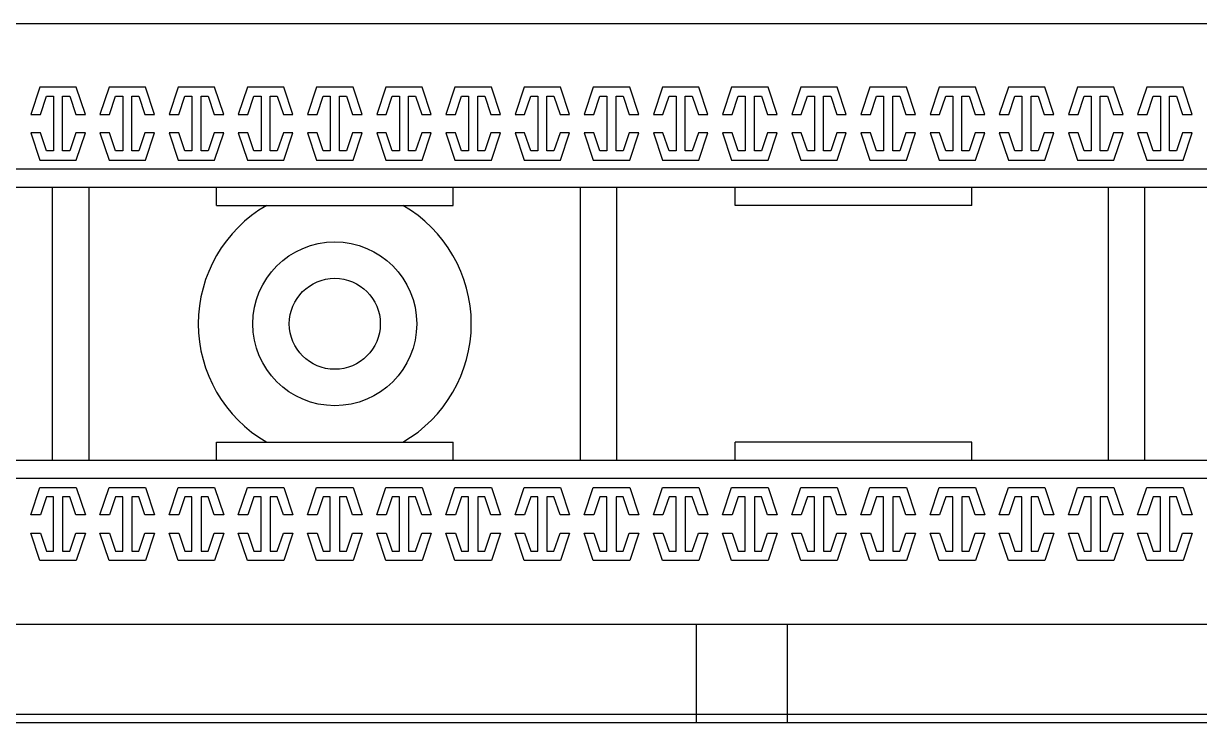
# Model space of a CAD drawing. Header units: millimetres. Extents: x -1589 to 88627, y 12943 to 76663.
# Drawn here: x 39343 to 39989, y 58321 to 58705 of the extents above; entities that cross this region are included whole.
import ezdxf

# ---------------------------------------------------------------- set-up
doc = ezdxf.new("R2010")
doc.units = ezdxf.units.MM
doc.header["$LTSCALE"] = 200
doc.layers.add('LINE', color=3, linetype='Continuous', lineweight=0)

# ---------------------------------------------------------------- blocks, each defined once
blk = doc.blocks.new('tr')
at = {"color": 7}
blk.add_line((18.021, 44.45), (464.999, 44.45), dxfattribs=at)

msp = doc.modelspace()

# ---------------------------------------------------------------- linework, layer by layer
at = {"color": 7}
for p, q in [((38543.75, 58705.35), (40483.73, 58705.35)), ((39351.74, 58670.35), (39346.74, 58655.35)), ((39371.74, 58670.35), (39351.74, 58670.35)), ((39376.74, 58655.35), (39371.74, 58670.35)), ((39389.74, 58670.35), (39384.74, 58655.35)), ((39409.74, 58670.35), (39389.74, 58670.35)), ((39414.74, 58655.35), (39409.74, 58670.35)), ((39427.74, 58670.35), (39422.74, 58655.35)), ((39447.74, 58670.35), (39427.74, 58670.35)), ((39452.74, 58655.35), (39447.74, 58670.35)), ((39465.74, 58670.35), (39460.74, 58655.35)), ((39485.74, 58670.35), (39465.74, 58670.35)), ((39490.74, 58655.35), (39485.74, 58670.35)), ((39503.74, 58670.35), (39498.74, 58655.35)), ((39523.74, 58670.35), (39503.74, 58670.35)), ((39528.74, 58655.35), (39523.74, 58670.35)), ((39541.74, 58670.35), (39536.74, 58655.35)), ((39561.74, 58670.35), (39541.74, 58670.35)), ((39566.74, 58655.35), (39561.74, 58670.35)), ((39579.74, 58670.35), (39574.74, 58655.35)), ((39599.74, 58670.35), (39579.74, 58670.35)), ((39604.74, 58655.35), (39599.74, 58670.35)), ((39617.74, 58670.35), (39612.74, 58655.35)), ((39637.74, 58670.35), (39617.74, 58670.35)), ((39642.74, 58655.35), (39637.74, 58670.35)), ((39655.74, 58670.35), (39650.74, 58655.35)), ((39675.74, 58670.35), (39655.74, 58670.35)), ((39680.74, 58655.35), (39675.74, 58670.35)), ((39693.74, 58670.35), (39688.74, 58655.35)), ((39713.74, 58670.35), (39693.74, 58670.35)), ((39718.74, 58655.35), (39713.74, 58670.35)), ((39731.74, 58670.35), (39726.74, 58655.35)), ((39751.74, 58670.35), (39731.74, 58670.35)), ((39756.74, 58655.35), (39751.74, 58670.35)), ((39769.74, 58670.35), (39764.74, 58655.35)), ((39789.74, 58670.35), (39769.74, 58670.35)), ((39794.74, 58655.35), (39789.74, 58670.35)), ((39807.74, 58670.35), (39802.74, 58655.35)), ((39827.74, 58670.35), (39807.74, 58670.35)), ((39832.74, 58655.35), (39827.74, 58670.35)), ((39845.74, 58670.35), (39840.74, 58655.35)), ((39865.74, 58670.35), (39845.74, 58670.35)), ((39870.74, 58655.35), (39865.74, 58670.35)), ((39883.74, 58670.35), (39878.74, 58655.35)), ((39903.74, 58670.35), (39883.74, 58670.35)), ((39908.74, 58655.35), (39903.74, 58670.35)), ((39921.74, 58670.35), (39916.74, 58655.35)), ((39941.74, 58670.35), (39921.74, 58670.35)), ((39946.74, 58655.35), (39941.74, 58670.35)), ((39959.74, 58670.35), (39954.74, 58655.35)), ((39979.74, 58670.35), (39959.74, 58670.35)), ((39984.74, 58655.35), (39979.74, 58670.35)), ((39352.01, 58655.35), (39355.35, 58665.35)), ((39355.35, 58665.35), (39359.24, 58665.35)), ((39359.24, 58665.35), (39359.24, 58635.35)), ((39364.24, 58635.35), (39364.24, 58665.35)), ((39364.24, 58665.35), (39368.14, 58665.35)), ((39368.14, 58665.35), (39371.47, 58655.35)), ((39390.01, 58655.35), (39393.35, 58665.35)), ((39393.35, 58665.35), (39397.24, 58665.35)), ((39397.24, 58665.35), (39397.24, 58635.35)), ((39402.24, 58635.35), (39402.24, 58665.35)), ((39402.24, 58665.35), (39406.14, 58665.35)), ((39406.14, 58665.35), (39409.47, 58655.35)), ((39428.01, 58655.35), (39431.35, 58665.35)), ((39431.35, 58665.35), (39435.24, 58665.35)), ((39435.24, 58665.35), (39435.24, 58635.35)), ((39440.24, 58635.35), (39440.24, 58665.35)), ((39440.24, 58665.35), (39444.14, 58665.35)), ((39444.14, 58665.35), (39447.47, 58655.35)), ((39466.01, 58655.35), (39469.35, 58665.35)), ((39469.35, 58665.35), (39473.24, 58665.35)), ((39473.24, 58665.35), (39473.24, 58635.35)), ((39478.24, 58635.35), (39478.24, 58665.35)), ((39478.24, 58665.35), (39482.14, 58665.35)), ((39482.14, 58665.35), (39485.47, 58655.35)), ((39504.01, 58655.35), (39507.35, 58665.35)), ((39507.35, 58665.35), (39511.24, 58665.35)), ((39511.24, 58665.35), (39511.24, 58635.35)), ((39516.24, 58635.35), (39516.24, 58665.35)), ((39516.24, 58665.35), (39520.14, 58665.35)), ((39520.14, 58665.35), (39523.47, 58655.35)), ((39542.01, 58655.35), (39545.34, 58665.35)), ((39545.34, 58665.35), (39549.24, 58665.35)), ((39549.24, 58665.35), (39549.24, 58635.35)), ((39554.24, 58635.35), (39554.24, 58665.35)), ((39554.24, 58665.35), (39558.14, 58665.35)), ((39558.14, 58665.35), (39561.47, 58655.35)), ((39580.01, 58655.35), (39583.34, 58665.35)), ((39583.34, 58665.35), (39587.24, 58665.35)), ((39587.24, 58665.35), (39587.24, 58635.35)), ((39592.24, 58635.35), (39592.24, 58665.35)), ((39592.24, 58665.35), (39596.14, 58665.35)), ((39596.14, 58665.35), (39599.47, 58655.35)), ((39618.01, 58655.35), (39621.34, 58665.35)), ((39621.34, 58665.35), (39625.24, 58665.35)), ((39625.24, 58665.35), (39625.24, 58635.35)), ((39630.24, 58635.35), (39630.24, 58665.35)), ((39630.24, 58665.35), (39634.14, 58665.35)), ((39634.14, 58665.35), (39637.47, 58655.35)), ((39656.01, 58655.35), (39659.34, 58665.35)), ((39659.34, 58665.35), (39663.24, 58665.35)), ((39663.24, 58665.35), (39663.24, 58635.35)), ((39668.24, 58635.35), (39668.24, 58665.35)), ((39668.24, 58665.35), (39672.14, 58665.35)), ((39672.14, 58665.35), (39675.47, 58655.35)), ((39694.01, 58655.35), (39697.34, 58665.35)), ((39697.34, 58665.35), (39701.24, 58665.35)), ((39701.24, 58665.35), (39701.24, 58635.35)), ((39706.24, 58635.35), (39706.24, 58665.35)), ((39706.24, 58665.35), (39710.14, 58665.35)), ((39710.14, 58665.35), (39713.47, 58655.35)), ((39732.01, 58655.35), (39735.34, 58665.35)), ((39735.34, 58665.35), (39739.24, 58665.35)), ((39739.24, 58665.35), (39739.24, 58635.35)), ((39744.24, 58635.35), (39744.24, 58665.35)), ((39744.24, 58665.35), (39748.14, 58665.35)), ((39748.14, 58665.35), (39751.47, 58655.35)), ((39770.01, 58655.35), (39773.34, 58665.35)), ((39773.34, 58665.35), (39777.24, 58665.35)), ((39777.24, 58665.35), (39777.24, 58635.35)), ((39782.24, 58635.35), (39782.24, 58665.35)), ((39782.24, 58665.35), (39786.14, 58665.35)), ((39786.14, 58665.35), (39789.47, 58655.35)), ((39808.01, 58655.35), (39811.34, 58665.35)), ((39811.34, 58665.35), (39815.24, 58665.35)), ((39815.24, 58665.35), (39815.24, 58635.35)), ((39820.24, 58635.35), (39820.24, 58665.35)), ((39820.24, 58665.35), (39824.14, 58665.35)), ((39824.14, 58665.35), (39827.47, 58655.35)), ((39846.01, 58655.35), (39849.34, 58665.35)), ((39849.34, 58665.35), (39853.24, 58665.35)), ((39853.24, 58665.35), (39853.24, 58635.35)), ((39858.24, 58635.35), (39858.24, 58665.35)), ((39858.24, 58665.35), (39862.13, 58665.35)), ((39862.13, 58665.35), (39865.47, 58655.35)), ((39884.01, 58655.35), (39887.34, 58665.35)), ((39887.34, 58665.35), (39891.24, 58665.35)), ((39891.24, 58665.35), (39891.24, 58635.35)), ((39896.24, 58635.35), (39896.24, 58665.35)), ((39896.24, 58665.35), (39900.13, 58665.35)), ((39900.13, 58665.35), (39903.47, 58655.35)), ((39922.01, 58655.35), (39925.34, 58665.35)), ((39925.34, 58665.35), (39929.24, 58665.35)), ((39929.24, 58665.35), (39929.24, 58635.35)), ((39934.24, 58635.35), (39934.24, 58665.35)), ((39934.24, 58665.35), (39938.13, 58665.35)), ((39938.13, 58665.35), (39941.47, 58655.35)), ((39960.01, 58655.35), (39963.34, 58665.35)), ((39963.34, 58665.35), (39967.24, 58665.35)), ((39967.24, 58665.35), (39967.24, 58635.35)), ((39972.24, 58635.35), (39972.24, 58665.35)), ((39972.24, 58665.35), (39976.13, 58665.35)), ((39976.13, 58665.35), (39979.47, 58655.35)), ((39346.74, 58655.35), (39352.01, 58655.35)), ((39371.47, 58655.35), (39376.74, 58655.35)), ((39384.74, 58655.35), (39390.01, 58655.35)), ((39409.47, 58655.35), (39414.74, 58655.35)), ((39422.74, 58655.35), (39428.01, 58655.35)), ((39447.47, 58655.35), (39452.74, 58655.35)), ((39460.74, 58655.35), (39466.01, 58655.35)), ((39485.47, 58655.35), (39490.74, 58655.35)), ((39498.74, 58655.35), (39504.01, 58655.35)), ((39523.47, 58655.35), (39528.74, 58655.35)), ((39536.74, 58655.35), (39542.01, 58655.35)), ((39561.47, 58655.35), (39566.74, 58655.35)), ((39574.74, 58655.35), (39580.01, 58655.35)), ((39599.47, 58655.35), (39604.74, 58655.35)), ((39612.74, 58655.35), (39618.01, 58655.35)), ((39637.47, 58655.35), (39642.74, 58655.35)), ((39650.74, 58655.35), (39656.01, 58655.35)), ((39675.47, 58655.35), (39680.74, 58655.35)), ((39688.74, 58655.35), (39694.01, 58655.35)), ((39713.47, 58655.35), (39718.74, 58655.35)), ((39726.74, 58655.35), (39732.01, 58655.35)), ((39751.47, 58655.35), (39756.74, 58655.35)), ((39764.74, 58655.35), (39770.01, 58655.35)), ((39789.47, 58655.35), (39794.74, 58655.35)), ((39802.74, 58655.35), (39808.01, 58655.35)), ((39827.47, 58655.35), (39832.74, 58655.35)), ((39840.74, 58655.35), (39846.01, 58655.35)), ((39865.47, 58655.35), (39870.74, 58655.35)), ((39878.74, 58655.35), (39884.01, 58655.35)), ((39903.47, 58655.35), (39908.74, 58655.35)), ((39916.74, 58655.35), (39922.01, 58655.35)), ((39941.47, 58655.35), (39946.74, 58655.35)), ((39954.74, 58655.35), (39960.01, 58655.35)), ((39979.47, 58655.35), (39984.74, 58655.35)), ((39346.74, 58645.35), (39351.74, 58630.35)), ((39352.01, 58645.35), (39346.74, 58645.35)), ((39355.35, 58635.35), (39352.01, 58645.35)), ((39371.47, 58645.35), (39368.14, 58635.35)), ((39376.74, 58645.35), (39371.47, 58645.35)), ((39371.74, 58630.35), (39376.74, 58645.35)), ((39384.74, 58645.35), (39389.74, 58630.35)), ((39390.01, 58645.35), (39384.74, 58645.35)), ((39393.35, 58635.35), (39390.01, 58645.35)), ((39409.47, 58645.35), (39406.14, 58635.35)), ((39414.74, 58645.35), (39409.47, 58645.35)), ((39409.74, 58630.35), (39414.74, 58645.35)), ((39422.74, 58645.35), (39427.74, 58630.35)), ((39428.01, 58645.35), (39422.74, 58645.35)), ((39431.35, 58635.35), (39428.01, 58645.35)), ((39447.47, 58645.35), (39444.14, 58635.35)), ((39452.74, 58645.35), (39447.47, 58645.35)), ((39447.74, 58630.35), (39452.74, 58645.35)), ((39460.74, 58645.35), (39465.74, 58630.35)), ((39466.01, 58645.35), (39460.74, 58645.35)), ((39469.35, 58635.35), (39466.01, 58645.35)), ((39485.47, 58645.35), (39482.14, 58635.35)), ((39490.74, 58645.35), (39485.47, 58645.35)), ((39485.74, 58630.35), (39490.74, 58645.35)), ((39498.74, 58645.35), (39503.74, 58630.35)), ((39504.01, 58645.35), (39498.74, 58645.35)), ((39507.35, 58635.35), (39504.01, 58645.35)), ((39523.47, 58645.35), (39520.14, 58635.35)), ((39528.74, 58645.35), (39523.47, 58645.35)), ((39523.74, 58630.35), (39528.74, 58645.35)), ((39536.74, 58645.35), (39541.74, 58630.35)), ((39542.01, 58645.35), (39536.74, 58645.35)), ((39545.34, 58635.35), (39542.01, 58645.35)), ((39561.47, 58645.35), (39558.14, 58635.35)), ((39566.74, 58645.35), (39561.47, 58645.35)), ((39561.74, 58630.35), (39566.74, 58645.35)), ((39574.74, 58645.35), (39579.74, 58630.35)), ((39580.01, 58645.35), (39574.74, 58645.35)), ((39583.34, 58635.35), (39580.01, 58645.35)), ((39599.47, 58645.35), (39596.14, 58635.35)), ((39604.74, 58645.35), (39599.47, 58645.35)), ((39599.74, 58630.35), (39604.74, 58645.35)), ((39612.74, 58645.35), (39617.74, 58630.35)), ((39618.01, 58645.35), (39612.74, 58645.35)), ((39621.34, 58635.35), (39618.01, 58645.35)), ((39637.47, 58645.35), (39634.14, 58635.35)), ((39642.74, 58645.35), (39637.47, 58645.35)), ((39637.74, 58630.35), (39642.74, 58645.35)), ((39650.74, 58645.35), (39655.74, 58630.35)), ((39656.01, 58645.35), (39650.74, 58645.35)), ((39659.34, 58635.35), (39656.01, 58645.35)), ((39675.47, 58645.35), (39672.14, 58635.35)), ((39680.74, 58645.35), (39675.47, 58645.35)), ((39675.74, 58630.35), (39680.74, 58645.35)), ((39688.74, 58645.35), (39693.74, 58630.35)), ((39694.01, 58645.35), (39688.74, 58645.35)), ((39697.34, 58635.35), (39694.01, 58645.35)), ((39713.47, 58645.35), (39710.14, 58635.35)), ((39718.74, 58645.35), (39713.47, 58645.35)), ((39713.74, 58630.35), (39718.74, 58645.35)), ((39726.74, 58645.35), (39731.74, 58630.35)), ((39732.01, 58645.35), (39726.74, 58645.35)), ((39735.34, 58635.35), (39732.01, 58645.35)), ((39751.47, 58645.35), (39748.14, 58635.35)), ((39756.74, 58645.35), (39751.47, 58645.35)), ((39751.74, 58630.35), (39756.74, 58645.35)), ((39764.74, 58645.35), (39769.74, 58630.35)), ((39770.01, 58645.35), (39764.74, 58645.35)), ((39773.34, 58635.35), (39770.01, 58645.35)), ((39789.47, 58645.35), (39786.14, 58635.35)), ((39794.74, 58645.35), (39789.47, 58645.35)), ((39789.74, 58630.35), (39794.74, 58645.35)), ((39802.74, 58645.35), (39807.74, 58630.35)), ((39808.01, 58645.35), (39802.74, 58645.35)), ((39811.34, 58635.35), (39808.01, 58645.35)), ((39827.47, 58645.35), (39824.14, 58635.35)), ((39832.74, 58645.35), (39827.47, 58645.35)), ((39827.74, 58630.35), (39832.74, 58645.35)), ((39840.74, 58645.35), (39845.74, 58630.35)), ((39846.01, 58645.35), (39840.74, 58645.35)), ((39849.34, 58635.35), (39846.01, 58645.35)), ((39865.47, 58645.35), (39862.13, 58635.35)), ((39870.74, 58645.35), (39865.47, 58645.35)), ((39865.74, 58630.35), (39870.74, 58645.35)), ((39878.74, 58645.35), (39883.74, 58630.35)), ((39884.01, 58645.35), (39878.74, 58645.35)), ((39887.34, 58635.35), (39884.01, 58645.35)), ((39903.47, 58645.35), (39900.13, 58635.35)), ((39908.74, 58645.35), (39903.47, 58645.35)), ((39903.74, 58630.35), (39908.74, 58645.35)), ((39916.74, 58645.35), (39921.74, 58630.35)), ((39922.01, 58645.35), (39916.74, 58645.35)), ((39925.34, 58635.35), (39922.01, 58645.35)), ((39941.47, 58645.35), (39938.13, 58635.35)), ((39946.74, 58645.35), (39941.47, 58645.35)), ((39941.74, 58630.35), (39946.74, 58645.35)), ((39954.74, 58645.35), (39959.74, 58630.35)), ((39960.01, 58645.35), (39954.74, 58645.35)), ((39963.34, 58635.35), (39960.01, 58645.35)), ((39979.47, 58645.35), (39976.13, 58635.35)), ((39984.74, 58645.35), (39979.47, 58645.35)), ((39979.74, 58630.35), (39984.74, 58645.35)), ((39359.24, 58635.35), (39355.35, 58635.35)), ((39368.14, 58635.35), (39364.24, 58635.35)), ((39397.24, 58635.35), (39393.35, 58635.35)), ((39406.14, 58635.35), (39402.24, 58635.35)), ((39435.24, 58635.35), (39431.35, 58635.35)), ((39444.14, 58635.35), (39440.24, 58635.35)), ((39473.24, 58635.35), (39469.35, 58635.35)), ((39482.14, 58635.35), (39478.24, 58635.35)), ((39511.24, 58635.35), (39507.35, 58635.35)), ((39520.14, 58635.35), (39516.24, 58635.35)), ((39549.24, 58635.35), (39545.34, 58635.35)), ((39558.14, 58635.35), (39554.24, 58635.35)), ((39587.24, 58635.35), (39583.34, 58635.35)), ((39596.14, 58635.35), (39592.24, 58635.35)), ((39625.24, 58635.35), (39621.34, 58635.35)), ((39634.14, 58635.35), (39630.24, 58635.35)), ((39663.24, 58635.35), (39659.34, 58635.35)), ((39672.14, 58635.35), (39668.24, 58635.35)), ((39701.24, 58635.35), (39697.34, 58635.35)), ((39710.14, 58635.35), (39706.24, 58635.35)), ((39739.24, 58635.35), (39735.34, 58635.35)), ((39748.14, 58635.35), (39744.24, 58635.35)), ((39777.24, 58635.35), (39773.34, 58635.35)), ((39786.14, 58635.35), (39782.24, 58635.35)), ((39815.24, 58635.35), (39811.34, 58635.35)), ((39824.14, 58635.35), (39820.24, 58635.35)), ((39853.24, 58635.35), (39849.34, 58635.35)), ((39862.13, 58635.35), (39858.24, 58635.35)), ((39891.24, 58635.35), (39887.34, 58635.35)), ((39900.13, 58635.35), (39896.24, 58635.35)), ((39929.24, 58635.35), (39925.34, 58635.35)), ((39938.13, 58635.35), (39934.24, 58635.35)), ((39967.24, 58635.35), (39963.34, 58635.35)), ((39976.13, 58635.35), (39972.24, 58635.35)), ((40483.73, 58625.35), (38543.75, 58625.35)), ((39351.74, 58630.35), (39371.74, 58630.35)), ((39389.74, 58630.35), (39409.74, 58630.35)), ((39427.74, 58630.35), (39447.74, 58630.35)), ((39465.74, 58630.35), (39485.74, 58630.35)), ((39503.74, 58630.35), (39523.74, 58630.35)), ((39541.74, 58630.35), (39561.74, 58630.35)), ((39579.74, 58630.35), (39599.74, 58630.35)), ((39617.74, 58630.35), (39637.74, 58630.35)), ((39655.74, 58630.35), (39675.74, 58630.35)), ((39693.74, 58630.35), (39713.74, 58630.35)), ((39731.74, 58630.35), (39751.74, 58630.35)), ((39769.74, 58630.35), (39789.74, 58630.35)), ((39807.74, 58630.35), (39827.74, 58630.35)), ((39845.74, 58630.35), (39865.74, 58630.35)), ((39883.74, 58630.35), (39903.74, 58630.35)), ((39921.74, 58630.35), (39941.74, 58630.35)), ((39959.74, 58630.35), (39979.74, 58630.35)), ((38433.75, 58615.35), (40593.73, 58615.35)), ((39358.74, 58465.35), (39358.74, 58615.35)), ((39378.74, 58465.35), (39378.74, 58615.35)), ((39448.74, 58605.35), (39448.74, 58615.35)), ((39578.74, 58605.35), (39578.74, 58615.35)), ((39648.74, 58465.35), (39648.74, 58615.35)), ((39668.74, 58465.35), (39668.74, 58615.35)), ((39733.74, 58605.35), (39733.74, 58615.35)), ((39863.74, 58605.35), (39863.74, 58615.35)), ((39938.74, 58465.35), (39938.74, 58615.35)), ((39958.74, 58465.35), (39958.74, 58615.35)), ((39448.74, 58605.35), (39578.74, 58605.35)), ((39863.74, 58605.35), (39733.74, 58605.35)), ((39448.74, 58465.35), (39448.74, 58475.35)), ((39448.74, 58475.35), (39578.74, 58475.35)), ((39578.74, 58465.35), (39578.74, 58475.35)), ((39863.74, 58475.35), (39733.74, 58475.35)), ((39733.74, 58465.35), (39733.74, 58475.35)), ((39863.74, 58465.35), (39863.74, 58475.35)), ((38433.75, 58465.35), (40593.73, 58465.35)), ((40483.73, 58455.35), (38543.75, 58455.35)), ((39346.74, 58435.35), (39351.74, 58450.35)), ((39351.74, 58450.35), (39371.74, 58450.35)), ((39371.74, 58450.35), (39376.74, 58435.35)), ((39384.74, 58435.35), (39389.74, 58450.35)), ((39389.74, 58450.35), (39409.74, 58450.35)), ((39409.74, 58450.35), (39414.74, 58435.35)), ((39422.74, 58435.35), (39427.74, 58450.35)), ((39427.74, 58450.35), (39447.74, 58450.35)), ((39447.74, 58450.35), (39452.74, 58435.35)), ((39460.74, 58435.35), (39465.74, 58450.35)), ((39465.74, 58450.35), (39485.74, 58450.35)), ((39485.74, 58450.35), (39490.74, 58435.35)), ((39498.74, 58435.35), (39503.74, 58450.35)), ((39503.74, 58450.35), (39523.74, 58450.35)), ((39523.74, 58450.35), (39528.74, 58435.35)), ((39536.74, 58435.35), (39541.74, 58450.35)), ((39541.74, 58450.35), (39561.74, 58450.35)), ((39561.74, 58450.35), (39566.74, 58435.35)), ((39574.74, 58435.35), (39579.74, 58450.35)), ((39579.74, 58450.35), (39599.74, 58450.35)), ((39599.74, 58450.35), (39604.74, 58435.35)), ((39612.74, 58435.35), (39617.74, 58450.35)), ((39617.74, 58450.35), (39637.74, 58450.35)), ((39637.74, 58450.35), (39642.74, 58435.35)), ((39650.74, 58435.35), (39655.74, 58450.35)), ((39655.74, 58450.35), (39675.74, 58450.35)), ((39675.74, 58450.35), (39680.74, 58435.35)), ((39688.74, 58435.35), (39693.74, 58450.35)), ((39693.74, 58450.35), (39713.74, 58450.35)), ((39713.74, 58450.35), (39718.74, 58435.35)), ((39726.74, 58435.35), (39731.74, 58450.35)), ((39731.74, 58450.35), (39751.74, 58450.35)), ((39751.74, 58450.35), (39756.74, 58435.35)), ((39764.74, 58435.35), (39769.74, 58450.35)), ((39769.74, 58450.35), (39789.74, 58450.35)), ((39789.74, 58450.35), (39794.74, 58435.35)), ((39802.74, 58435.35), (39807.74, 58450.35)), ((39807.74, 58450.35), (39827.74, 58450.35)), ((39827.74, 58450.35), (39832.74, 58435.35)), ((39840.74, 58435.35), (39845.74, 58450.35)), ((39845.74, 58450.35), (39865.74, 58450.35)), ((39865.74, 58450.35), (39870.74, 58435.35)), ((39878.74, 58435.35), (39883.74, 58450.35)), ((39883.74, 58450.35), (39903.74, 58450.35)), ((39903.74, 58450.35), (39908.74, 58435.35)), ((39916.74, 58435.35), (39921.74, 58450.35)), ((39921.74, 58450.35), (39941.74, 58450.35)), ((39941.74, 58450.35), (39946.74, 58435.35)), ((39954.74, 58435.35), (39959.74, 58450.35)), ((39959.74, 58450.35), (39979.74, 58450.35)), ((39979.74, 58450.35), (39984.74, 58435.35)), ((39355.35, 58445.35), (39352.01, 58435.35)), ((39359.24, 58445.35), (39355.35, 58445.35)), ((39359.24, 58415.35), (39359.24, 58445.35)), ((39368.14, 58445.35), (39364.24, 58445.35)), ((39364.24, 58445.35), (39364.24, 58415.35)), ((39371.47, 58435.35), (39368.14, 58445.35)), ((39393.35, 58445.35), (39390.01, 58435.35)), ((39397.24, 58445.35), (39393.35, 58445.35)), ((39397.24, 58415.35), (39397.24, 58445.35)), ((39406.14, 58445.35), (39402.24, 58445.35)), ((39402.24, 58445.35), (39402.24, 58415.35)), ((39409.47, 58435.35), (39406.14, 58445.35)), ((39431.35, 58445.35), (39428.01, 58435.35)), ((39435.24, 58445.35), (39431.35, 58445.35)), ((39435.24, 58415.35), (39435.24, 58445.35)), ((39444.14, 58445.35), (39440.24, 58445.35)), ((39440.24, 58445.35), (39440.24, 58415.35)), ((39447.47, 58435.35), (39444.14, 58445.35)), ((39469.35, 58445.35), (39466.01, 58435.35)), ((39473.24, 58445.35), (39469.35, 58445.35)), ((39473.24, 58415.35), (39473.24, 58445.35)), ((39482.14, 58445.35), (39478.24, 58445.35)), ((39478.24, 58445.35), (39478.24, 58415.35)), ((39485.47, 58435.35), (39482.14, 58445.35)), ((39507.35, 58445.35), (39504.01, 58435.35)), ((39511.24, 58445.35), (39507.35, 58445.35)), ((39511.24, 58415.35), (39511.24, 58445.35)), ((39520.14, 58445.35), (39516.24, 58445.35)), ((39516.24, 58445.35), (39516.24, 58415.35)), ((39523.47, 58435.35), (39520.14, 58445.35)), ((39545.34, 58445.35), (39542.01, 58435.35)), ((39549.24, 58445.35), (39545.34, 58445.35)), ((39549.24, 58415.35), (39549.24, 58445.35)), ((39558.14, 58445.35), (39554.24, 58445.35)), ((39554.24, 58445.35), (39554.24, 58415.35)), ((39561.47, 58435.35), (39558.14, 58445.35)), ((39583.34, 58445.35), (39580.01, 58435.35)), ((39587.24, 58445.35), (39583.34, 58445.35)), ((39587.24, 58415.35), (39587.24, 58445.35)), ((39596.14, 58445.35), (39592.24, 58445.35)), ((39592.24, 58445.35), (39592.24, 58415.35)), ((39599.47, 58435.35), (39596.14, 58445.35)), ((39621.34, 58445.35), (39618.01, 58435.35)), ((39625.24, 58445.35), (39621.34, 58445.35)), ((39625.24, 58415.35), (39625.24, 58445.35)), ((39634.14, 58445.35), (39630.24, 58445.35)), ((39630.24, 58445.35), (39630.24, 58415.35)), ((39637.47, 58435.35), (39634.14, 58445.35)), ((39659.34, 58445.35), (39656.01, 58435.35)), ((39663.24, 58445.35), (39659.34, 58445.35)), ((39663.24, 58415.35), (39663.24, 58445.35)), ((39672.14, 58445.35), (39668.24, 58445.35)), ((39668.24, 58445.35), (39668.24, 58415.35)), ((39675.47, 58435.35), (39672.14, 58445.35)), ((39697.34, 58445.35), (39694.01, 58435.35)), ((39701.24, 58445.35), (39697.34, 58445.35)), ((39701.24, 58415.35), (39701.24, 58445.35)), ((39710.14, 58445.35), (39706.24, 58445.35)), ((39706.24, 58445.35), (39706.24, 58415.35)), ((39713.47, 58435.35), (39710.14, 58445.35)), ((39735.34, 58445.35), (39732.01, 58435.35)), ((39739.24, 58445.35), (39735.34, 58445.35)), ((39739.24, 58415.35), (39739.24, 58445.35)), ((39748.14, 58445.35), (39744.24, 58445.35)), ((39744.24, 58445.35), (39744.24, 58415.35)), ((39751.47, 58435.35), (39748.14, 58445.35)), ((39773.34, 58445.35), (39770.01, 58435.35)), ((39777.24, 58445.35), (39773.34, 58445.35)), ((39777.24, 58415.35), (39777.24, 58445.35)), ((39786.14, 58445.35), (39782.24, 58445.35)), ((39782.24, 58445.35), (39782.24, 58415.35)), ((39789.47, 58435.35), (39786.14, 58445.35)), ((39811.34, 58445.35), (39808.01, 58435.35)), ((39815.24, 58445.35), (39811.34, 58445.35)), ((39815.24, 58415.35), (39815.24, 58445.35)), ((39824.14, 58445.35), (39820.24, 58445.35)), ((39820.24, 58445.35), (39820.24, 58415.35)), ((39827.47, 58435.35), (39824.14, 58445.35)), ((39849.34, 58445.35), (39846.01, 58435.35)), ((39853.24, 58445.35), (39849.34, 58445.35)), ((39853.24, 58415.35), (39853.24, 58445.35)), ((39862.13, 58445.35), (39858.24, 58445.35)), ((39858.24, 58445.35), (39858.24, 58415.35)), ((39865.47, 58435.35), (39862.13, 58445.35)), ((39887.34, 58445.35), (39884.01, 58435.35)), ((39891.24, 58445.35), (39887.34, 58445.35)), ((39891.24, 58415.35), (39891.24, 58445.35)), ((39900.13, 58445.35), (39896.24, 58445.35)), ((39896.24, 58445.35), (39896.24, 58415.35)), ((39903.47, 58435.35), (39900.13, 58445.35)), ((39925.34, 58445.35), (39922.01, 58435.35)), ((39929.24, 58445.35), (39925.34, 58445.35)), ((39929.24, 58415.35), (39929.24, 58445.35)), ((39938.13, 58445.35), (39934.24, 58445.35)), ((39934.24, 58445.35), (39934.24, 58415.35)), ((39941.47, 58435.35), (39938.13, 58445.35)), ((39963.34, 58445.35), (39960.01, 58435.35)), ((39967.24, 58445.35), (39963.34, 58445.35)), ((39967.24, 58415.35), (39967.24, 58445.35)), ((39976.13, 58445.35), (39972.24, 58445.35)), ((39972.24, 58445.35), (39972.24, 58415.35)), ((39979.47, 58435.35), (39976.13, 58445.35)), ((39352.01, 58435.35), (39346.74, 58435.35)), ((39376.74, 58435.35), (39371.47, 58435.35)), ((39390.01, 58435.35), (39384.74, 58435.35)), ((39414.74, 58435.35), (39409.47, 58435.35)), ((39428.01, 58435.35), (39422.74, 58435.35)), ((39452.74, 58435.35), (39447.47, 58435.35)), ((39466.01, 58435.35), (39460.74, 58435.35)), ((39490.74, 58435.35), (39485.47, 58435.35)), ((39504.01, 58435.35), (39498.74, 58435.35)), ((39528.74, 58435.35), (39523.47, 58435.35)), ((39542.01, 58435.35), (39536.74, 58435.35)), ((39566.74, 58435.35), (39561.47, 58435.35)), ((39580.01, 58435.35), (39574.74, 58435.35)), ((39604.74, 58435.35), (39599.47, 58435.35)), ((39618.01, 58435.35), (39612.74, 58435.35)), ((39642.74, 58435.35), (39637.47, 58435.35)), ((39656.01, 58435.35), (39650.74, 58435.35)), ((39680.74, 58435.35), (39675.47, 58435.35)), ((39694.01, 58435.35), (39688.74, 58435.35)), ((39718.74, 58435.35), (39713.47, 58435.35)), ((39732.01, 58435.35), (39726.74, 58435.35)), ((39756.74, 58435.35), (39751.47, 58435.35)), ((39770.01, 58435.35), (39764.74, 58435.35)), ((39794.74, 58435.35), (39789.47, 58435.35)), ((39808.01, 58435.35), (39802.74, 58435.35)), ((39832.74, 58435.35), (39827.47, 58435.35)), ((39846.01, 58435.35), (39840.74, 58435.35)), ((39870.74, 58435.35), (39865.47, 58435.35)), ((39884.01, 58435.35), (39878.74, 58435.35)), ((39908.74, 58435.35), (39903.47, 58435.35)), ((39922.01, 58435.35), (39916.74, 58435.35)), ((39946.74, 58435.35), (39941.47, 58435.35)), ((39960.01, 58435.35), (39954.74, 58435.35)), ((39984.74, 58435.35), (39979.47, 58435.35)), ((39351.74, 58410.35), (39346.74, 58425.35)), ((39346.74, 58425.35), (39352.01, 58425.35)), ((39352.01, 58425.35), (39355.35, 58415.35)), ((39368.14, 58415.35), (39371.47, 58425.35)), ((39371.47, 58425.35), (39376.74, 58425.35)), ((39376.74, 58425.35), (39371.74, 58410.35)), ((39389.74, 58410.35), (39384.74, 58425.35)), ((39384.74, 58425.35), (39390.01, 58425.35)), ((39390.01, 58425.35), (39393.35, 58415.35)), ((39406.14, 58415.35), (39409.47, 58425.35)), ((39409.47, 58425.35), (39414.74, 58425.35)), ((39414.74, 58425.35), (39409.74, 58410.35)), ((39427.74, 58410.35), (39422.74, 58425.35)), ((39422.74, 58425.35), (39428.01, 58425.35)), ((39428.01, 58425.35), (39431.35, 58415.35)), ((39444.14, 58415.35), (39447.47, 58425.35)), ((39447.47, 58425.35), (39452.74, 58425.35)), ((39452.74, 58425.35), (39447.74, 58410.35)), ((39465.74, 58410.35), (39460.74, 58425.35)), ((39460.74, 58425.35), (39466.01, 58425.35)), ((39466.01, 58425.35), (39469.35, 58415.35)), ((39482.14, 58415.35), (39485.47, 58425.35)), ((39485.47, 58425.35), (39490.74, 58425.35)), ((39490.74, 58425.35), (39485.74, 58410.35)), ((39503.74, 58410.35), (39498.74, 58425.35)), ((39498.74, 58425.35), (39504.01, 58425.35)), ((39504.01, 58425.35), (39507.35, 58415.35)), ((39520.14, 58415.35), (39523.47, 58425.35)), ((39523.47, 58425.35), (39528.74, 58425.35)), ((39528.74, 58425.35), (39523.74, 58410.35)), ((39541.74, 58410.35), (39536.74, 58425.35)), ((39536.74, 58425.35), (39542.01, 58425.35)), ((39542.01, 58425.35), (39545.34, 58415.35)), ((39558.14, 58415.35), (39561.47, 58425.35)), ((39561.47, 58425.35), (39566.74, 58425.35)), ((39566.74, 58425.35), (39561.74, 58410.35)), ((39579.74, 58410.35), (39574.74, 58425.35)), ((39574.74, 58425.35), (39580.01, 58425.35)), ((39580.01, 58425.35), (39583.34, 58415.35)), ((39596.14, 58415.35), (39599.47, 58425.35)), ((39599.47, 58425.35), (39604.74, 58425.35)), ((39604.74, 58425.35), (39599.74, 58410.35)), ((39617.74, 58410.35), (39612.74, 58425.35)), ((39612.74, 58425.35), (39618.01, 58425.35)), ((39618.01, 58425.35), (39621.34, 58415.35)), ((39634.14, 58415.35), (39637.47, 58425.35)), ((39637.47, 58425.35), (39642.74, 58425.35)), ((39642.74, 58425.35), (39637.74, 58410.35)), ((39655.74, 58410.35), (39650.74, 58425.35)), ((39650.74, 58425.35), (39656.01, 58425.35)), ((39656.01, 58425.35), (39659.34, 58415.35)), ((39672.14, 58415.35), (39675.47, 58425.35)), ((39675.47, 58425.35), (39680.74, 58425.35)), ((39680.74, 58425.35), (39675.74, 58410.35)), ((39693.74, 58410.35), (39688.74, 58425.35)), ((39688.74, 58425.35), (39694.01, 58425.35)), ((39694.01, 58425.35), (39697.34, 58415.35)), ((39710.14, 58415.35), (39713.47, 58425.35)), ((39713.47, 58425.35), (39718.74, 58425.35)), ((39718.74, 58425.35), (39713.74, 58410.35)), ((39731.74, 58410.35), (39726.74, 58425.35)), ((39726.74, 58425.35), (39732.01, 58425.35)), ((39732.01, 58425.35), (39735.34, 58415.35)), ((39748.14, 58415.35), (39751.47, 58425.35)), ((39751.47, 58425.35), (39756.74, 58425.35)), ((39756.74, 58425.35), (39751.74, 58410.35)), ((39769.74, 58410.35), (39764.74, 58425.35)), ((39764.74, 58425.35), (39770.01, 58425.35)), ((39770.01, 58425.35), (39773.34, 58415.35)), ((39786.14, 58415.35), (39789.47, 58425.35)), ((39789.47, 58425.35), (39794.74, 58425.35)), ((39794.74, 58425.35), (39789.74, 58410.35)), ((39807.74, 58410.35), (39802.74, 58425.35)), ((39802.74, 58425.35), (39808.01, 58425.35)), ((39808.01, 58425.35), (39811.34, 58415.35)), ((39824.14, 58415.35), (39827.47, 58425.35)), ((39827.47, 58425.35), (39832.74, 58425.35)), ((39832.74, 58425.35), (39827.74, 58410.35)), ((39845.74, 58410.35), (39840.74, 58425.35)), ((39840.74, 58425.35), (39846.01, 58425.35)), ((39846.01, 58425.35), (39849.34, 58415.35)), ((39862.13, 58415.35), (39865.47, 58425.35)), ((39865.47, 58425.35), (39870.74, 58425.35)), ((39870.74, 58425.35), (39865.74, 58410.35)), ((39883.74, 58410.35), (39878.74, 58425.35)), ((39878.74, 58425.35), (39884.01, 58425.35)), ((39884.01, 58425.35), (39887.34, 58415.35)), ((39900.13, 58415.35), (39903.47, 58425.35)), ((39903.47, 58425.35), (39908.74, 58425.35)), ((39908.74, 58425.35), (39903.74, 58410.35)), ((39921.74, 58410.35), (39916.74, 58425.35)), ((39916.74, 58425.35), (39922.01, 58425.35)), ((39922.01, 58425.35), (39925.34, 58415.35)), ((39938.13, 58415.35), (39941.47, 58425.35)), ((39941.47, 58425.35), (39946.74, 58425.35)), ((39946.74, 58425.35), (39941.74, 58410.35)), ((39959.74, 58410.35), (39954.74, 58425.35)), ((39954.74, 58425.35), (39960.01, 58425.35)), ((39960.01, 58425.35), (39963.34, 58415.35)), ((39976.13, 58415.35), (39979.47, 58425.35)), ((39979.47, 58425.35), (39984.74, 58425.35)), ((39984.74, 58425.35), (39979.74, 58410.35)), ((39355.35, 58415.35), (39359.24, 58415.35)), ((39364.24, 58415.35), (39368.14, 58415.35)), ((39393.35, 58415.35), (39397.24, 58415.35)), ((39402.24, 58415.35), (39406.14, 58415.35)), ((39431.35, 58415.35), (39435.24, 58415.35)), ((39440.24, 58415.35), (39444.14, 58415.35)), ((39469.35, 58415.35), (39473.24, 58415.35)), ((39478.24, 58415.35), (39482.14, 58415.35)), ((39507.35, 58415.35), (39511.24, 58415.35)), ((39516.24, 58415.35), (39520.14, 58415.35)), ((39545.34, 58415.35), (39549.24, 58415.35)), ((39554.24, 58415.35), (39558.14, 58415.35)), ((39583.34, 58415.35), (39587.24, 58415.35)), ((39592.24, 58415.35), (39596.14, 58415.35)), ((39621.34, 58415.35), (39625.24, 58415.35)), ((39630.24, 58415.35), (39634.14, 58415.35)), ((39659.34, 58415.35), (39663.24, 58415.35)), ((39668.24, 58415.35), (39672.14, 58415.35)), ((39697.34, 58415.35), (39701.24, 58415.35)), ((39706.24, 58415.35), (39710.14, 58415.35)), ((39735.34, 58415.35), (39739.24, 58415.35)), ((39744.24, 58415.35), (39748.14, 58415.35)), ((39773.34, 58415.35), (39777.24, 58415.35)), ((39782.24, 58415.35), (39786.14, 58415.35)), ((39811.34, 58415.35), (39815.24, 58415.35)), ((39820.24, 58415.35), (39824.14, 58415.35)), ((39849.34, 58415.35), (39853.24, 58415.35)), ((39858.24, 58415.35), (39862.13, 58415.35)), ((39887.34, 58415.35), (39891.24, 58415.35)), ((39896.24, 58415.35), (39900.13, 58415.35)), ((39925.34, 58415.35), (39929.24, 58415.35)), ((39934.24, 58415.35), (39938.13, 58415.35)), ((39963.34, 58415.35), (39967.24, 58415.35)), ((39972.24, 58415.35), (39976.13, 58415.35)), ((39371.74, 58410.35), (39351.74, 58410.35)), ((39409.74, 58410.35), (39389.74, 58410.35)), ((39447.74, 58410.35), (39427.74, 58410.35)), ((39485.74, 58410.35), (39465.74, 58410.35)), ((39523.74, 58410.35), (39503.74, 58410.35)), ((39561.74, 58410.35), (39541.74, 58410.35)), ((39599.74, 58410.35), (39579.74, 58410.35)), ((39637.74, 58410.35), (39617.74, 58410.35)), ((39675.74, 58410.35), (39655.74, 58410.35)), ((39713.74, 58410.35), (39693.74, 58410.35)), ((39751.74, 58410.35), (39731.74, 58410.35)), ((39789.74, 58410.35), (39769.74, 58410.35)), ((39827.74, 58410.35), (39807.74, 58410.35)), ((39865.74, 58410.35), (39845.74, 58410.35)), ((39903.74, 58410.35), (39883.74, 58410.35)), ((39941.74, 58410.35), (39921.74, 58410.35)), ((39979.74, 58410.35), (39959.74, 58410.35)), ((38543.75, 58375.35), (40483.73, 58375.35)), ((39712.38, 58321.29), (39712.38, 58375.35)), ((39762.38, 58321.29), (39762.38, 58375.35)), ((38363.84, 58325.85), (42833.63, 58325.85)), ((38633.75, 58321.29), (40393.75, 58321.29))]:
    msp.add_line(p, q, dxfattribs=at)
for radius in [45, 25]:
    msp.add_circle((39513.74, 58540.35), radius, dxfattribs=at)
for start, end in [(119.92643, 240.07357), (299.92643, 60.07357)]:
    msp.add_arc((39513.74, 58540.35), 75, start, end, dxfattribs=at)

# ---------------------------------------------------------------- block references
at = {"layer": 'LINE', "xscale": 10, "yscale": 10, "zscale": 10}
msp.add_blockref('tr', (38183.63, 57881.35), dxfattribs=at)

doc.saveas('drawing.dxf')
